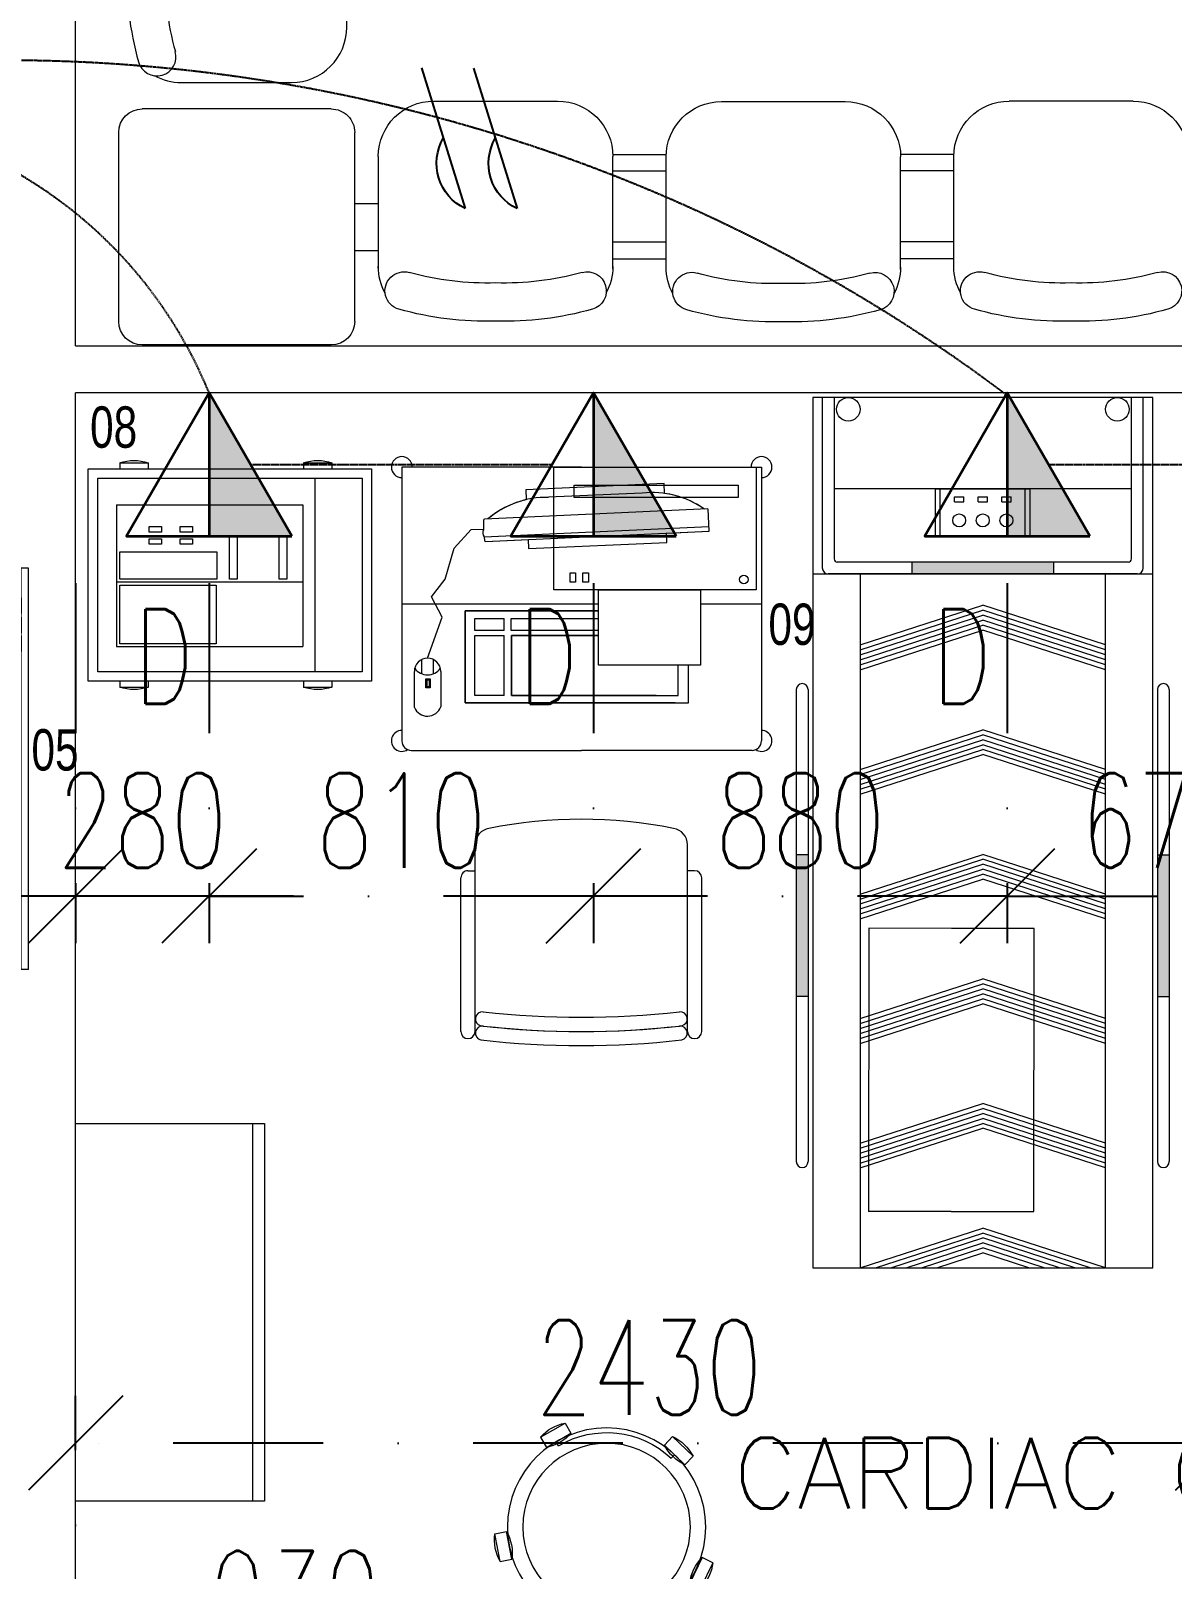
# Model space of a CAD drawing. Header units: inches. Extents: x -12418 to 57169, y -29325 to 19878.
# Drawn here: x 23854 to 26272, y -8939 to -5680 of the extents above; entities that cross this region are included whole.
import ezdxf
from ezdxf.enums import TextEntityAlignment as Align

# ---------------------------------------------------------------- set-up
doc = ezdxf.new("R2010")
doc.units = ezdxf.units.IN
doc.header["$LTSCALE"] = 25
doc.header["$MEASUREMENT"] = 0
for name, pattern in [('00-Ground Floor$0$DASHED', [0.75, 0.5, -0.25]), ('00-Ground Floor$0$HIDDEN2', [0.1875, 0.125, -0.0625]), ('DASHDOT', [25.4, 12.7, -6.35, 0, -6.35]), ('HIDDEN', [9.525, 6.35, -3.175])]:
    doc.linetypes.add(name, pattern=pattern)
doc.layers.get('0').update_dxf_attribs({"color": 8})
doc.layers.get('Defpoints').update_dxf_attribs({"color": 8})
doc.layers.add('0 @ 50', color=8, linetype='Continuous')
doc.layers.add('T-WIRE', color=140, linetype='Continuous')
for name, color, linetype, lineweight in [('00-Ground Floor$0$72_EGR_BASE_TEXT', 252, 'Continuous', 5), ('00-Ground Floor$0$72_EGR_EQP_TAG', 142, 'Continuous', 5), ('00-Ground Floor$0$LOADING', 253, 'Continuous', 5), ('00-Ground Floor$0$Walls', 251, 'Continuous', 5), ('E-LITE-CLNG-CNDT', 6, 'DASHDOT', 35), ('T-DATA-DEVC-TYPE', 2, 'Continuous', 25), ('T-DATA-DIM', 251, 'DASHDOT', 25), ('T-DATA-DIM @ 100', 251, 'DASHDOT', 25), ('T-DATA-FLOR-COND', 40, 'HIDDEN', 25), ('T-DATA-WALL @ 100', 33, 'Continuous', 35)]:
    doc.layers.add(name, color=color, linetype=linetype, lineweight=lineweight)
doc.styles.add('00-Ground Floor$0$SIMPLEX', font='SIMPLEX.shx', dxfattribs={"height": 150})
doc.styles.add('00-Ground Floor$0$Standard', font='arial.ttf')
doc.styles.add('00-Ground Floor$0$X3G_ENTITY_257CFD', font='swisscl.ttf', dxfattribs={"height": 200})
doc.styles.add('DC_Simplex', font='SIMPLEX.shx', dxfattribs={"width": 0.7})
doc.dimstyles.new('DevCad-MM', dxfattribs={"dimscale": 0.01, "dimtxt": 2, "dimasz": 2, "dimexe": 1, "dimexo": 1, "dimgap": 0.6, "dimtad": 1, "dimdec": 0, "dimrnd": 10, "dimzin": 1, "dimdsep": 46, "dimtxsty": 'DC_Simplex', "dimblk1": 'OBLIQUE', "dimblk2": 'OBLIQUE', "dimsah": 1, "dimcen": 3, "dimclrd": 256, "dimclre": 256, "dimclrt": 45, "dimadec": 0, "dimazin": 0, "dimtfac": 1, "dimtdec": 0, "dimtix": 1, "dimtmove": 2, "dimatfit": 2, "dimldrblk": 'OBLIQUE', "dimfxl": 1, "dimtolj": 1, "dimtzin": 0, "dimarcsym": 0})

# ---------------------------------------------------------------- blocks, each defined once
blk = doc.blocks.new('00-Ground Floor$0$ME19011A-P')
for p, q in [((-0.425, 0), (0.425, 0)), ((-0.425, 0), (-0.425, -0.015)), ((0.425, 0), (0.425, -0.015)), ((-0.425, -0.015), (0.425, -0.015)), ((-0.3675, -0.0198), (-0.2325, -0.0198)), ((-0.3675, -0.0198), (-0.3675, -0.0399)), ((-0.36, -0.015), (-0.36, -0.0198)), ((-0.24, -0.015), (-0.24, -0.0198)), ((-0.2325, -0.0198), (-0.2325, -0.0399)), ((-0.15, -0.015), (-0.15, -0.04)), ((-0.15, -0.025), (0, -0.025)), ((-0.0402, -0.0312), (-0.0496, -0.0337)), ((-0.0376, -0.0409), (-0.0402, -0.0312)), ((0, -0.015), (0, -0.04)), ((0.1, -0.015), (0.1, -0.045)), ((0.2, -0.045), (0.2, -0.015)), ((0.2818, -0.015), (0.2484, -0.015)), ((0.2484, -0.0243), (0.2484, -0.015)), ((0.2818, -0.0243), (0.2484, -0.0243)), ((0.2818, -0.0243), (0.2818, -0.015)), ((0.3211, -0.015), (0.2877, -0.015)), ((0.2877, -0.015), (0.2877, -0.0531)), ((0.3211, -0.0243), (0.2877, -0.0243)), ((0.3211, -0.0531), (0.3211, -0.015)), ((0.3623, -0.015), (0.3289, -0.015)), ((0.3289, -0.015), (0.3289, -0.0531)), ((0.3623, -0.0243), (0.3289, -0.0243)), ((0.3623, -0.0531), (0.3623, -0.015)), ((0.3682, -0.0243), (0.3682, -0.015)), ((0.3682, -0.015), (0.4016, -0.015)), ((0.3682, -0.0243), (0.4016, -0.0243)), ((0.4016, -0.0243), (0.4016, -0.015)), ((-0.3675, -0.0399), (-0.2325, -0.0399)), ((-0.15, -0.04), (-0.1187, -0.04)), ((-0.0887, -0.04), (-0.0637, -0.04)), ((-0.0606, -0.0371), (-0.0787, -0.0432)), ((-0.0787, -0.0432), (-0.077, -0.0497)), ((-0.0582, -0.046), (-0.077, -0.0497)), ((-0.047, -0.0434), (-0.0376, -0.0409)), ((-0.0379, -0.04), (0, -0.04)), ((0.1, -0.035), (0.2, -0.035)), ((0.1, -0.045), (0.2, -0.045)), ((0.2877, -0.0531), (0.3211, -0.0531)), ((0.3289, -0.0531), (0.3623, -0.0531))]:
    blk.add_line(p, q)
at = {"color": 8, "const_width": 0.000601}
for points in [[(0.3044, -0.0531, -0.184574), (0.2977, -0.0636, -1.44364), (0.2961, -0.0581, -0.837915), (0.2969, -0.0664, -0.30536), (0.2839, -0.062, -1.584726), (0.2894, -0.0609, -0.253153), (0.2827, -0.0684, -0.874198), (0.2775, -0.0585, -0.915253), (0.2791, -0.0658, -0.223821), (0.2683, -0.0644, -1.703343), (0.272, -0.0597, -0.588962), (0.2621, -0.068, -0.717795), (0.2625, -0.0581, -0.983104), (0.2645, -0.0644, -0.326362), (0.2534, -0.0609, -0.758716), (0.2609, -0.0514, -0.906186), (0.2593, -0.0565, -0.189488), (0.2526, -0.0522, -0.7948), (0.2613, -0.0423, -1.223996), (0.2574, -0.047, -0.072149), (0.2534, -0.0403, -0.645886), (0.2609, -0.0324, -1.366917), (0.2574, -0.0371, -0.078415), (0.2542, -0.0308, -0.723006), (0.2613, -0.0256, -1.105484), (0.2582, -0.0292, -0.221197), (0.2566, -0.0243, -0.221197)], [(0.3456, -0.0531, 0.184574), (0.3523, -0.0636, 1.44364), (0.3539, -0.0581, 0.837915), (0.3531, -0.0664, 0.30536), (0.3661, -0.062, 1.584726), (0.3606, -0.0609, 0.253153), (0.3673, -0.0684, 0.874198), (0.3725, -0.0585, 0.915253), (0.3709, -0.0658, 0.223821), (0.3817, -0.0644, 1.703343), (0.378, -0.0597, 0.588962), (0.3879, -0.068, 0.717795), (0.3875, -0.0581, 0.983104), (0.3855, -0.0644, 0.326362), (0.3966, -0.0609, 0.758716), (0.3891, -0.0514, 0.906186), (0.3907, -0.0565, 0.189488), (0.3974, -0.0522, 0.7948), (0.3887, -0.0423, 1.223996), (0.3926, -0.047, 0.072149), (0.3966, -0.0403, 0.645886), (0.3891, -0.0324, 1.366917), (0.3926, -0.0371, 0.078415), (0.3958, -0.0308, 0.723006), (0.3887, -0.0256, 1.105484), (0.3918, -0.0292, 0.221197), (0.3934, -0.0243, 0.221197)]]:
    blk.add_lwpolyline(points, format="xyb", dxfattribs=at)
blk.add_lwpolyline([(-0.1187, -0.0482), (-0.0887, -0.0482), (-0.0887, -0.0382), (-0.1187, -0.0382)], close=True)
blk.add_circle((-0.0537, -0.04), 0.0075)
for centre, radius, start, end in [((-0.1037, -0.04), 0.01, 10.4593, 169.5407), ((-0.1037, -0.04), 0.0075, 14.0075, 165.9925), ((-0.0537, -0.04), 0.01, 45, 180)]:
    blk.add_arc(centre, radius, start, end)
blk = doc.blocks.new('00-Ground Floor$0$M.44.57.64')
at = {"layer": '00-Ground Floor$0$LOADING', "xscale": 1000.000000000002, "yscale": 1000.000000000002, "zscale": 1000.000000000002, "rotation": 225.9999036123427}
blk.add_blockref('00-Ground Floor$0$ME19011A-P', (-80806.9, 16720.7), dxfattribs=at)
blk = doc.blocks.new('00-Ground Floor$0$Attendant Chair')
at = {"layer": '00-Ground Floor$0$LOADING', "extrusion": (-1.21708e-09, -2.24007e-05, 1)}
for p, q in [((2608.55, -1165.73, 0), (2608.55, -1198.28, 0)), ((2611.55, -1165.73, 0), (2611.55, -1205.3, 0)), ((2656.55, -1165.73, 0), (2656.55, -1205.3, 0)), ((2658.05, -1164.23, 0), (2658.05, -1164.23, 0)), ((2659.55, -1165.73, 0), (2659.55, -1198.28, 0)), ((2610.05, -1199.78, 0), (2611.55, -1199.78, 0)), ((2658.05, -1199.78, 0), (2656.55, -1199.78, 0))]:
    blk.add_line(p, q, dxfattribs=at)
for centre, radius, start, end in [((2634.05, -1351.28, 0.03), 188.55, 83.5119, 96.4882), ((2610.05, -1165.73, 0.03), 1.5, 90, 180), ((2610.05, -1165.73, 0.03), 1.5, 0, 90), ((2613.12, -1165.39, 0.03), 1.5, 104.3864, 275.5209), ((2634.05, -1354.28, 0.03), 188.55, 83.5119, 96.4882), ((2634.05, -1353.22, 0.03), 187.49, 83.6341, 96.3659), ((2654.98, -1165.39, 0.03), 1.5, 264.4791, 75.6136), ((2658.05, -1165.73, 0.03), 1.5, 90, 180), ((2658.05, -1165.73, 0.03), 1.5, 0, 90), ((2613.12, -1168.39, 0.03), 1.5, 104.3864, 275.5209), ((2634.05, -1356.22, 0.03), 187.49, 83.6341, 96.3659), ((2654.98, -1168.39, 0.03), 1.5, 264.4791, 75.6136), ((2610.05, -1198.28, 0.03), 1.5, 180, 270), ((2658.05, -1198.28, 0.03), 1.5, 270, 0), ((2615.05, -1205.3, 0.03), 3.5, 180, 260.6557), ((2653.05, -1205.3, 0.03), 3.5, 279.3443, 0), ((2634.05, -1110.32, 0.03), 100.36, 258.7569, 281.2432)]:
    blk.add_arc(centre, radius, start, end, dxfattribs=at)
blk = doc.blocks.new('00-Ground Floor$0$HF11772-P')
at = {"layer": '00-Ground Floor$0$LOADING'}
for p, q in [((0.6, 0.35), (0, 0.35)), ((0, 0.175), (0, 0.35)), ((0.6, 0.175), (0.6, 0.35)), ((0, 0.175), (0, 0)), ((0.6, 0), (0.6, 0.175)), ((0, 0), (0.6, 0))]:
    blk.add_line(p, q, dxfattribs=at)
blk = doc.blocks.new('00-Ground Floor$0$tredmill')
at = {"layer": '00-Ground Floor$0$LOADING'}
blk.add_hatch(color=256, dxfattribs=at).paths.add_polyline_path([(-955299.7, -388235.7), (-955299.7, -388260.7), (-954999.7, -388260.7), (-954999.7, -388235.7)])
h = blk.add_hatch(color=256, dxfattribs=at)
h.paths.add_polyline_path([(-955519.7, -388855.7), (-955544.7, -388855.7), (-955544.7, -389155.7), (-955519.7, -389155.7)])
h.paths.add_polyline_path([(-954779.7, -388855.7), (-954779.7, -389155.7), (-954754.7, -389155.7), (-954754.7, -388855.7)])
for p, q in [((-954789.7, -387887), (-955509.7, -387887)), ((-955509.7, -387887), (-955509.7, -388021.3)), ((-955489.7, -387887), (-955489.7, -388021.3)), ((-955464.7, -387887), (-955464.7, -388021.3)), ((-954834.7, -388021.3), (-954834.7, -387887)), ((-954809.7, -388021.3), (-954809.7, -387887)), ((-954789.7, -388021.3), (-954789.7, -387887)), ((-955999.4, -388034.5), (-956380.3, -388034.5)), ((-956380.3, -388034.5), (-956380.3, -388614.5)), ((-955999.4, -388034.5), (-955618.5, -388034.5)), ((-955618.5, -388034.5), (-955618.5, -388614.5)), ((-955509.7, -388021.3), (-955509.7, -389730.7)), ((-955489.7, -388021.3), (-955489.7, -388248.2)), ((-955464.7, -388021.3), (-955464.7, -388229)), ((-954834.7, -388229), (-954834.7, -388021.3)), ((-954809.7, -388248.2), (-954809.7, -388021.3)), ((-954789.7, -389730.7), (-954789.7, -388021.3)), ((-955824.6, -388069.3), (-956117.7, -388082.6)), ((-955824.6, -388069.3), (-956117.7, -388082.6)), ((-955823.6, -388090.2), (-955824.6, -388069.3)), ((-955823.6, -388090.2), (-955824.6, -388069.3)), ((-956117.7, -388082.6), (-956116.8, -388103.5)), ((-956117.7, -388082.6), (-956116.8, -388103.4)), ((-955870.9, -388089.5), (-956069.8, -388098.5)), ((-954834.7, -388080.7), (-955464.7, -388080.7)), ((-955249.7, -388180.7), (-955249.7, -388080.7)), ((-955249.7, -388080.7), (-955049.7, -388080.7)), ((-955239.7, -388180.7), (-955239.7, -388080.7)), ((-955209.7, -388097.8), (-955189.7, -388097.8)), ((-955209.7, -388107.8), (-955209.7, -388097.8)), ((-955209.7, -388107.8), (-955189.7, -388107.8)), ((-955189.7, -388107.8), (-955189.7, -388097.8)), ((-955159.7, -388107.8), (-955159.7, -388097.8)), ((-955159.7, -388097.8), (-955139.7, -388097.8)), ((-955159.7, -388107.8), (-955139.7, -388107.8)), ((-955139.7, -388107.8), (-955139.7, -388097.8)), ((-955109.7, -388107.8), (-955109.7, -388097.8)), ((-955109.7, -388097.8), (-955089.7, -388097.8)), ((-955109.7, -388107.8), (-955089.7, -388107.8)), ((-955089.7, -388107.8), (-955089.7, -388097.8)), ((-955059.7, -388180.7), (-955059.7, -388080.7)), ((-955049.7, -388180.7), (-955049.7, -388080.7)), ((-955731.8, -388123), (-956205.2, -388144.7)), ((-955731.8, -388123), (-955729.7, -388170.3)), ((-956269.8, -388206.2), (-956233.5, -388166.4)), ((-956233.5, -388166.4), (-956207, -388166.1)), ((-956207.2, -388146.8), (-956207, -388167.2)), ((-956207.2, -388146.8), (-956207, -388167.2)), ((-956206, -388182.2), (-955730.1, -388160.3)), ((-956198, -388144.3), (-956205.2, -388144.7)), ((-956203.2, -388192), (-955729.5, -388170.3)), ((-955819.8, -388174.4), (-955729.5, -388170.3)), ((-955818.9, -388193.9), (-955819.8, -388174.4)), ((-955818.9, -388193.9), (-955819.8, -388174.4)), ((-956288.8, -388271.9), (-956269.8, -388206.2)), ((-956206, -388182.2), (-956205.4, -388190.1)), ((-956206, -388182.2), (-956205.4, -388190.1)), ((-956203.2, -388192), (-956113, -388187.9)), ((-956113, -388187.9), (-956112.1, -388207.2)), ((-956113, -388187.9), (-956112.1, -388207.2)), ((-956112.1, -388207.2), (-955818.9, -388193.9)), ((-956112.1, -388207.2), (-955818.9, -388193.9)), ((-955249.7, -388180.7), (-955049.7, -388180.7)), ((-954841.3, -388235.7), (-955458, -388235.7)), ((-955299.7, -388235.7), (-955299.7, -388260.7)), ((-954999.7, -388235.7), (-954999.7, -388260.7)), ((-956317.3, -388309), (-956288.8, -388271.9)), ((-955509.7, -388260.7), (-954789.7, -388260.7)), ((-954822.2, -388260.7), (-955477.2, -388260.7)), ((-955409.7, -388260.7), (-955409.7, -389730.7)), ((-954889.7, -389730.7), (-954889.7, -388260.7)), ((-955963.8, -388324.5), (-956380.3, -388324.5)), ((-956294.9, -388352.2), (-956317.3, -388309)), ((-955618.5, -388324.5), (-955747.8, -388324.5)), ((-955409.7, -388411.1), (-955149.7, -388327.1)), ((-955409.7, -388421.6), (-955149.7, -388337.6)), ((-954889.7, -388411.1), (-955149.7, -388327.1)), ((-954889.7, -388421.6), (-955149.7, -388337.6)), ((-956325.8, -388439.3), (-956294.9, -388352.2)), ((-956246.5, -388339.3), (-955963.8, -388339.3)), ((-956246.5, -388533.8), (-956246.5, -388339.3)), ((-955963.8, -388339.3), (-956246.5, -388339.3)), ((-956246.5, -388339.3), (-956246.5, -388533.8)), ((-956225.7, -388354.9), (-956163.3, -388354.9)), ((-956225.7, -388380.9), (-956225.7, -388354.9)), ((-956163.3, -388380.9), (-956163.3, -388354.9)), ((-955409.7, -388432.2), (-955149.7, -388348.1)), ((-955409.7, -388442.7), (-955149.7, -388358.6)), ((-955409.7, -388453.2), (-955149.7, -388369.1)), ((-954889.7, -388432.2), (-955149.7, -388348.1)), ((-954889.7, -388442.7), (-955149.7, -388358.6)), ((-954889.7, -388453.2), (-955149.7, -388369.1)), ((-956163.3, -388380.9), (-956225.7, -388380.9)), ((-956225.7, -388518.2), (-956225.7, -388391.3)), ((-956225.7, -388391.3), (-956163.3, -388391.3)), ((-956163.3, -388518.2), (-956163.3, -388391.3)), ((-955963.8, -388380.9), (-956148.7, -388380.9)), ((-956147.7, -388391.3), (-955963.8, -388391.3)), ((-956147.7, -388518.2), (-956147.7, -388391.3)), ((-955409.7, -388463.7), (-955149.7, -388379.6)), ((-954889.7, -388463.7), (-955149.7, -388379.6)), ((-956338.1, -388472.3), (-956338.1, -388442.2)), ((-956313.4, -388472.3), (-956313.4, -388442.2)), ((-955801.1, -388533.8), (-956246.5, -388533.8)), ((-956246.5, -388533.8), (-955801.1, -388533.8)), ((-956163.3, -388518.2), (-956225.7, -388518.2)), ((-955841.9, -388518.2), (-956147.7, -388518.2)), ((-955544.7, -388505.7), (-955544.7, -389505.7)), ((-955519.7, -388505.7), (-955519.7, -389505.7)), ((-954779.7, -388505.7), (-954779.7, -389505.7)), ((-954754.7, -388505.7), (-954754.7, -389505.7)), ((-955409.7, -388675), (-955149.7, -388591)), ((-954889.7, -388675), (-955149.7, -388591)), ((-955409.7, -388685.6), (-955149.7, -388601.5)), ((-955409.7, -388696.1), (-955149.7, -388612)), ((-955409.7, -388706.6), (-955149.7, -388622.5)), ((-954889.7, -388685.6), (-955149.7, -388601.5)), ((-954889.7, -388696.1), (-955149.7, -388612)), ((-954889.7, -388706.6), (-955149.7, -388622.5)), ((-956360.3, -388634.5), (-955999.4, -388634.5)), ((-955638.5, -388634.5), (-955999.4, -388634.5)), ((-955409.7, -388717.1), (-955149.7, -388633)), ((-955409.7, -388727.6), (-955149.7, -388643.5)), ((-954889.7, -388717.1), (-955149.7, -388633)), ((-954889.7, -388727.6), (-955149.7, -388643.5)), ((-955519.7, -388855.7), (-955544.7, -388855.7)), ((-955409.7, -388939), (-955149.7, -388854.9)), ((-954889.7, -388939), (-955149.7, -388854.9)), ((-954779.7, -388855.7), (-954754.7, -388855.7)), ((-955409.7, -388949.5), (-955149.7, -388865.4)), ((-955409.7, -388960), (-955149.7, -388875.9)), ((-955409.7, -388970.5), (-955149.7, -388886.4)), ((-954889.7, -388949.5), (-955149.7, -388865.4)), ((-954889.7, -388960), (-955149.7, -388875.9)), ((-954889.7, -388970.5), (-955149.7, -388886.4)), ((-955409.7, -388981), (-955149.7, -388896.9)), ((-955409.7, -388991.5), (-955149.7, -388907.4)), ((-954889.7, -388981), (-955149.7, -388896.9)), ((-954889.7, -388991.5), (-955149.7, -388907.4)), ((-955409.7, -389202.9), (-955149.7, -389118.8)), ((-954889.7, -389202.9), (-955149.7, -389118.8)), ((-955409.7, -389213.4), (-955149.7, -389129.3)), ((-955409.7, -389223.9), (-955149.7, -389139.8)), ((-955409.7, -389234.4), (-955149.7, -389150.3)), ((-954889.7, -389213.4), (-955149.7, -389129.3)), ((-954889.7, -389223.9), (-955149.7, -389139.8)), ((-954889.7, -389234.4), (-955149.7, -389150.3)), ((-955519.7, -389155.7), (-955544.7, -389155.7)), ((-955409.7, -389244.9), (-955149.7, -389160.8)), ((-955409.7, -389255.4), (-955149.7, -389171.3)), ((-954889.7, -389244.9), (-955149.7, -389160.8)), ((-954889.7, -389255.4), (-955149.7, -389171.3)), ((-954779.7, -389155.7), (-954754.7, -389155.7)), ((-955409.7, -389466.8), (-955149.7, -389382.7)), ((-955409.7, -389477.3), (-955149.7, -389393.2)), ((-955409.7, -389487.8), (-955149.7, -389403.7)), ((-954889.7, -389466.8), (-955149.7, -389382.7)), ((-954889.7, -389477.3), (-955149.7, -389393.2)), ((-954889.7, -389487.8), (-955149.7, -389403.7)), ((-955409.7, -389498.3), (-955149.7, -389414.2)), ((-955409.7, -389508.8), (-955149.7, -389424.7)), ((-955409.7, -389519.3), (-955149.7, -389435.2)), ((-954889.7, -389498.3), (-955149.7, -389414.2)), ((-954889.7, -389508.8), (-955149.7, -389424.7)), ((-954889.7, -389519.3), (-955149.7, -389435.2)), ((-955409.7, -389730.7), (-955149.7, -389646.6)), ((-955377.2, -389730.7), (-955149.7, -389657.1)), ((-955344.7, -389730.7), (-955149.7, -389667.6)), ((-954889.7, -389730.7), (-955149.7, -389646.6)), ((-954922.2, -389730.7), (-955149.7, -389657.1)), ((-954954.7, -389730.7), (-955149.7, -389667.6)), ((-955312.2, -389730.7), (-955149.7, -389678.1)), ((-955279.7, -389730.7), (-955149.7, -389688.6)), ((-955247.2, -389730.7), (-955149.7, -389699.2)), ((-954987.2, -389730.7), (-955149.7, -389678.1)), ((-955019.7, -389730.7), (-955149.7, -389688.6)), ((-955052.2, -389730.7), (-955149.7, -389699.2)), ((-955509.7, -389730.7), (-954789.7, -389730.7))]:
    blk.add_line(p, q, dxfattribs=at)
for points in [[(-955629.7, -388294.8), (-956058, -388294.8), (-956058, -388034.5), (-955629.7, -388034.5)], [(-955667.7, -388098.7), (-956015, -388098.7), (-956015, -388072.4), (-955667.7, -388072.4)], [(-956012.4, -388278.4), (-956023.9, -388278.4), (-956023.9, -388258.4), (-956012.4, -388258.4)], [(-955985.2, -388278.4), (-955996.6, -388278.4), (-955996.6, -388258.4), (-955985.2, -388258.4)], [(-955747.8, -388454), (-955963.8, -388454), (-955963.8, -388294.8), (-955747.8, -388294.8)], [(-956320.2, -388502.4), (-956329.3, -388502.4), (-956329.3, -388482.9), (-956320.2, -388482.9)], [(-956322.7, -388499.9), (-956326.8, -388499.9), (-956326.8, -388485.4), (-956322.7, -388485.4)]]:
    blk.add_lwpolyline(points, close=True, dxfattribs=at)
for points in [[(-955963.8, -388339.3), (-956246.5, -388339.3), (-956246.5, -388533.8), (-955773.3, -388533.8), (-955773.3, -388454)], [(-955963.8, -388380.9), (-956148.7, -388380.9), (-956148.7, -388354.9), (-955963.8, -388354.9)], [(-955963.8, -388391.3), (-956147.7, -388391.3), (-956147.7, -388518.5), (-955795.1, -388518.5), (-955795.1, -388454)], [(-956353.8, -388543.8), (-956353.8, -388467.3)], [(-956297.8, -388467.3), (-956297.8, -388542.4)], [(-956325.8, -388562.1), (-956326.3, -388562.1)]]:
    blk.add_lwpolyline(points, dxfattribs=at)
for centre, radius in [((-955434.6, -387912), 25), ((-954864.7, -387912), 25), ((-955199.7, -388147.4), 13.7), ((-955149.7, -388147.4), 13.7), ((-955099.7, -388147.4), 13.7), ((-955656, -388272.7), 9.18)]:
    blk.add_circle(centre, radius, dxfattribs=at)
for centre, radius, start, end in [((-956380.3, -388034.5), 22.2, 0, 270), ((-955618.5, -388034.5), 22.2, 270, 180), ((-956073.2, -388291.4), 192.9, 89.0011, 130.3267), ((-956073.2, -388291.4), 192.9, 103.0799, 130.3268), ((-955850.1, -388281.3), 192.9, 54.9564, 96.199), ((-955850.1, -388281.3), 192.9, 54.9564, 82.1216), ((-956195, -388173.9), 13.8, 150.5606, 216.8112), ((-956195, -388173.9), 13.8, 150.5606, 216.8112), ((-956205.1, -388146.7), 2.08, 92.6241, 180.6241), ((-956205.1, -388146.7), 2.08, 92.6241, 180.6241), ((-956203.3, -388189.9), 2.08, 184.6241, 272.6239), ((-956203.3, -388189.9), 2.08, 184.6241, 272.6239), ((-955458, -388229), 6.68, 180, 270), ((-954841.3, -388229), 6.68, 270, 0), ((-955477.2, -388248.2), 12.5, 180, 270), ((-954822.2, -388248.2), 12.5, 270, 0), ((-956325.8, -388467.3), 28, 0, 180), ((-956325.8, -388441.7), 33, 214.6644, 325.3356), ((-955532.2, -388505.7), 12.5, 0, 180), ((-954767.2, -388505.7), 12.5, 0, 180), ((-956326.1, -388531.9), 30.2, 203.3421, 339.5419), ((-956380.3, -388614.5), 22.2, 90, 303.6936), ((-955618.5, -388614.5), 22.2, 236.3067, 90), ((-956360.3, -388614.5), 20, 180, 270), ((-955638.5, -388614.5), 20, 270, 0), ((-955532.2, -389505.7), 12.5, 180, 0), ((-954767.2, -389505.7), 12.5, 180, 0)]:
    blk.add_arc(centre, radius, start, end, dxfattribs=at)
at = {"layer": '00-Ground Floor$0$LOADING', "xscale": 10, "yscale": 10, "zscale": 10, "rotation": 180}
blk.add_blockref('00-Ground Floor$0$Attendant Chair', (-929659.7, -400887.4), dxfattribs=at)
at = {"layer": '00-Ground Floor$0$LOADING', "extrusion": (-3.71389e-28, -3.9656e-29, -1), "xscale": -999.9999999999989, "yscale": 999.9999999999989, "zscale": -999.9999999999989, "rotation": 270.0555933617624}
blk.add_blockref('00-Ground Floor$0$HF11772-P', (955041.7, -389611.8, 0), dxfattribs=at)
blk = doc.blocks.new('00-Ground Floor$0$GF21027-P')
at = {"layer": '00-Ground Floor$0$LOADING'}
for p, q in [((0.4, 0.4), (-0.4, 0.4)), ((-0.4, 0.4), (-0.4, 0)), ((0.4, 0), (0.4, 0.4)), ((-0.4, 0.025), (0.4, 0.025)), ((-0.4, 0), (0.4, 0))]:
    blk.add_line(p, q, dxfattribs=at)
blk = doc.blocks.new('00-Ground Floor$0$HF10037B-P')
at = {"layer": '00-Ground Floor$0$LOADING'}
for p, q in [((0.2459, 0.134), (0.1859, 0.134)), ((0.1859, 0.134), (0.1859, 0.109)), ((0.2459, 0.134), (0.2459, 0.109)), ((0.2459, 0.109), (0.1859, 0.109)), ((0, 0), (-0.0142, -0.0583)), ((0, 0), (0.0243, -0.0059)), ((0.0243, -0.0059), (0.01, -0.0642)), ((0.4071, -0.0094), (0.431, -0.0018)), ((0.4071, -0.0094), (0.4255, -0.0665)), ((0.431, -0.0018), (0.4493, -0.0589)), ((-0.0142, -0.0583), (0.01, -0.0642)), ((0.4069, -0.0417), (0.4165, -0.0387)), ((0.4255, -0.0665), (0.4493, -0.0589)), ((0.0524, -0.2725), (0.0674, -0.2525)), ((0.0674, -0.2525), (0.1154, -0.2885)), ((0.3125, -0.2897), (0.362, -0.2558)), ((0.3761, -0.2764), (0.362, -0.2558)), ((0.0524, -0.2725), (0.1004, -0.3085)), ((0.1004, -0.3085), (0.1154, -0.2885)), ((0.3266, -0.3103), (0.3125, -0.2897)), ((0.3266, -0.3103), (0.3761, -0.2764)), ((0.3267, -0.268), (0.3323, -0.2763))]:
    blk.add_line(p, q, dxfattribs=at)
for radius in [0.21, 0.1775]:
    blk.add_circle((0.2161, -0.1014), radius, dxfattribs=at)
for centre, radius, start, end in [((0.2159, 0.0465), 0.0925, 71.0754, 108.9246), ((0.2159, 0.1965), 0.0925, 251.0754, 288.9246), ((0.0779, -0.0499), 0.0925, 147.3419, 185.1912), ((-0.0678, -0.0143), 0.0925, 327.3419, 5.1912), ((0.4996, -0.0113), 0.0925, 178.8412, 216.6904), ((0.3568, -0.057), 0.0925, 358.8412, 36.6904), ((0.2161, -0.1014), 0.2, 303.6037, 17.3657), ((0.0389, -0.3404), 0.0925, 34.1875, 72.0368), ((0.3867, -0.3449), 0.0925, 105.5121, 143.3614), ((0.1289, -0.2205), 0.0925, 214.1875, 252.0368), ((0.3019, -0.2212), 0.0925, 285.5121, 323.3614)]:
    blk.add_arc(centre, radius, start, end, dxfattribs=at)
blk = doc.blocks.new('00-Ground Floor$0$3 seats beam chair')
at = {"layer": '00-Ground Floor$0$LOADING', "ltscale": 20}
for p, q in [((-740534, -1008988.2), (-740317.9, -1008988.2)), ((-740534, -1008988.2), (-740295.5, -1008988.2)), ((-740178.3, -1009367.9), (-740178.3, -1009105.4)), ((-740534, -1009485), (-740295.5, -1009485)), ((-740511, -1009485), (-740511, -1009602.9)), ((-740474.9, -1009485), (-740474.9, -1009602.9)), ((-740325, -1009485), (-740325, -1009602.9)), ((-740290.3, -1009484.9), (-740290.3, -1009602.9)), ((-740534, -1009602.8), (-740295.5, -1009602.8)), ((-740178.3, -1009720), (-740178.3, -1009982.5)), ((-740534, -1010099.7), (-740295.5, -1010099.7)), ((-740534, -1010099.7), (-740317.9, -1010099.7)), ((-740512.3, -1010099.6), (-740512.3, -1010212.3)), ((-740476.2, -1010099.6), (-740476.2, -1010212.3)), ((-740326.3, -1010099.6), (-740326.3, -1010212.3)), ((-740291.5, -1010099.6), (-740291.5, -1010212.4)), ((-740535.3, -1010212.3), (-740319.1, -1010212.3)), ((-740535.3, -1010212.3), (-740296.7, -1010212.3)), ((-740179.5, -1010592), (-740179.5, -1010329.5)), ((-740535.3, -1010709.2), (-740296.7, -1010709.2)), ((-740512.3, -1010821.9), (-740512.3, -1010709.2)), ((-740476.2, -1010821.9), (-740476.2, -1010709.2)), ((-740326.3, -1010821.9), (-740326.3, -1010709.2)), ((-740291.5, -1010821.9), (-740291.5, -1010709.1)), ((-740534, -1010821.8), (-740295.5, -1010821.8)), ((-740534, -1010821.8), (-740317.9, -1010821.8)), ((-740178.3, -1011201.5), (-740178.3, -1010939)), ((-740534, -1011318.7), (-740295.5, -1011318.7))]:
    blk.add_line(p, q, dxfattribs=at)
for centre, radius, start, end in [((-740528.8, -1009105.4), 117.2, 90, 118.9699), ((-740295.5, -1009105.4), 117.2, 0, 90), ((-740580.4, -1009042.7), 40.5, 344.361, 164.361), ((-739957.4, -1009217.1), 687.4, 164.361, 181.6247), ((-739957.4, -1009217.1), 606.4, 164.361, 181.8419), ((-739957.4, -1009256.1), 687.4, 178.3753, 195.639), ((-739957.4, -1009256.1), 606.4, 178.1581, 195.639), ((-740295.5, -1009367.9), 117.2, 270, 0), ((-740580.4, -1009430.5), 40.5, 195.639, 15.639), ((-740528.8, -1009367.9), 117.2, 241.0301, 270), ((-740528.8, -1009720), 117.2, 90, 118.9699), ((-740295.5, -1009720), 117.2, 0, 90), ((-739957.4, -1009831.8), 687.4, 164.361, 181.6247), ((-740580.4, -1009657.4), 40.5, 344.361, 164.361), ((-739957.4, -1009831.8), 606.4, 164.361, 181.8419), ((-739957.4, -1009870.8), 687.4, 178.3753, 195.639), ((-739957.4, -1009870.8), 606.4, 178.1581, 195.639), ((-740295.5, -1009982.5), 117.2, 270, 0), ((-740580.4, -1010045.1), 40.5, 195.639, 15.639), ((-740528.8, -1009982.5), 117.2, 241.0301, 270), ((-740581.6, -1010266.9), 40.5, 344.361, 164.361), ((-740530.1, -1010329.5), 117.2, 90, 118.9699), ((-740296.7, -1010329.5), 117.2, 0, 90), ((-739958.7, -1010441.3), 687.4, 164.361, 181.6247), ((-739958.7, -1010441.3), 606.4, 164.361, 181.8419), ((-739958.7, -1010480.3), 687.4, 178.3753, 195.639), ((-739958.7, -1010480.3), 606.4, 178.1581, 195.639), ((-740296.7, -1010592), 117.2, 270, 0), ((-740581.6, -1010654.6), 40.5, 195.639, 15.639), ((-740530.1, -1010592), 117.2, 241.0301, 270), ((-740580.4, -1010876.4), 40.5, 344.361, 164.361), ((-740528.8, -1010939), 117.2, 90, 118.9699), ((-740295.5, -1010939), 117.2, 0, 90), ((-739957.4, -1011050.8), 687.4, 164.361, 181.6247), ((-739957.4, -1011050.8), 606.4, 164.361, 181.8419), ((-739957.4, -1011089.8), 687.4, 178.3753, 195.639), ((-739957.4, -1011089.8), 606.4, 178.1581, 195.639), ((-740295.5, -1011201.5), 117.2, 270, 0), ((-740580.4, -1011264.1), 40.5, 195.639, 15.639), ((-740528.8, -1011201.5), 117.2, 241.0301, 270)]:
    blk.add_arc(centre, radius, start, end, dxfattribs=at)
at = {"layer": '00-Ground Floor$0$LOADING', "ltscale": 10, "style": '00-Ground Floor$0$Standard'}
blk.add_attdef('NMF0003', text='', height=50, dxfattribs=at).set_placement((-740377, -1009031.1), align=Align.TOP_CENTER)
blk = doc.blocks.new('00-Ground Floor$0$3seater')
at = {"layer": '00-Ground Floor$0$LOADING', "ltscale": 20}
for p, q in [((-958973.1, -382949.7, 0), (-958973.1, -383188.2, 0)), ((-958476.3, -382949.7, 0), (-958476.3, -383188.2, 0)), ((-958476.3, -382949.7, 0), (-958476.3, -383165.8, 0)), ((-958363.6, -382948.4, 0), (-958363.6, -383187, 0)), ((-957866.8, -382948.4, 0), (-957866.8, -383164.5, 0)), ((-957866.8, -382948.4, 0), (-957866.8, -383187, 0)), ((-957754.1, -382949.7, 0), (-957754.1, -383188.2, 0)), ((-957754.1, -382949.7, 0), (-957754.1, -383165.8, 0)), ((-957257.3, -382949.7, 0), (-957257.3, -383188.2, 0)), ((-958476.3, -382971.4, 0), (-958363.6, -382971.4, 0)), ((-957754.1, -382971.4, 0), (-957866.8, -382971.4, 0)), ((-958476.3, -383007.5, 0), (-958363.6, -383007.5, 0)), ((-957754.1, -383007.5, 0), (-957866.8, -383007.5, 0)), ((-958476.3, -383157.4, 0), (-958363.6, -383157.4, 0)), ((-957754.1, -383157.4, 0), (-957866.8, -383157.4, 0)), ((-958476.3, -383192.2, 0), (-958363.5, -383192.2, 0)), ((-957754.1, -383192.2, 0), (-957866.9, -383192.2, 0)), ((-958856, -383305.4, 0), (-958593.5, -383305.4, 0)), ((-958246.5, -383304.2, 0), (-957984, -383304.2, 0)), ((-957374.4, -383305.4, 0), (-957636.9, -383305.4, 0))]:
    blk.add_line(p, q, dxfattribs=at)
for centre, radius, start, end in [((-958744.2, -383526.3, 0), 687.4, 88.3753, 105.639), ((-958705.2, -383526.3, 0), 687.4, 74.361, 91.6247), ((-958309.1, -382902.1, 0), 40.5, 105.639, 285.639), ((-958134.7, -383525, 0), 687.4, 88.3753, 105.639), ((-958095.7, -383525, 0), 687.4, 74.361, 91.6247), ((-957921.3, -382902.1, 0), 40.5, 254.361, 74.361), ((-957525.2, -383526.3, 0), 687.4, 88.3753, 105.639), ((-957486.2, -383526.3, 0), 687.4, 74.361, 91.6247), ((-958918.6, -382903.3, 0), 40.5, 105.639, 285.639), ((-958530.8, -382903.3, 0), 40.5, 254.361, 74.361), ((-957699.6, -382903.3, 0), 40.5, 105.639, 285.639), ((-957311.8, -382903.3, 0), 40.5, 254.361, 74.361), ((-958856, -382954.9, 0), 117.2, 151.0301, 180), ((-958744.2, -383526.3, 0), 606.4, 88.1581, 105.639), ((-958705.2, -383526.3, 0), 606.4, 74.361, 91.8419), ((-958593.5, -382954.9, 0), 117.2, 0, 28.9699), ((-958246.5, -382953.6, 0), 117.2, 151.0301, 180), ((-958134.7, -383525, 0), 606.4, 88.1581, 105.639), ((-958095.7, -383525, 0), 606.4, 74.361, 91.8419), ((-957984, -382953.6, 0), 117.2, 0, 28.9699), ((-957636.9, -382954.9, 0), 117.2, 151.0301, 180), ((-957525.2, -383526.3, 0), 606.4, 88.1581, 105.639), ((-957486.2, -383526.3, 0), 606.4, 74.361, 91.8419), ((-957374.4, -382954.9, 0), 117.2, 0, 28.9699), ((-958856, -383188.2, 0), 117.2, 180, 270), ((-958593.5, -383188.2, 0), 117.2, 270, 0), ((-958246.5, -383187, 0), 117.2, 180, 270), ((-957984, -383187, 0), 117.2, 270, 0), ((-957636.9, -383188.2, 0), 117.2, 180, 270), ((-957374.4, -383188.2, 0), 117.2, 270, 0)]:
    blk.add_arc(centre, radius, start, end, dxfattribs=at)
blk = doc.blocks.new('00-Ground Floor$0$GF21009T-P')
for p, q in [((0.4002, 0.5), (0, 0.5)), ((-0.0499, 0.4501), (-0.0499, 0.0499)), ((0.4501, 0.4501), (0.4501, 0.0499)), ((0.4501, 0.3), (0.5001, 0.3)), ((0.4501, 0.2), (0.5001, 0.2)), ((0.4002, 0), (0, 0))]:
    blk.add_line(p, q)
for centre, start, end in [((0, 0.4501), 90, 180), ((0.4002, 0.4501), 0, 90), ((0, 0.0499), 180, 270), ((0.4002, 0.0499), 270, 0)]:
    blk.add_arc(centre, 0.0499, start, end)
blk = doc.blocks.new('00-Ground Floor$0$HF10647-P')
for p, q in [((0.0669, 0.45), (0.0669, 0.4629)), ((0.0669, 0.4629), (0.1269, 0.4629)), ((0.1269, 0.45), (0.1269, 0.4629)), ((0.4562, 0.45), (0.4562, 0.4629)), ((0.4562, 0.4629), (0.5162, 0.4629)), ((0.5162, 0.45), (0.5162, 0.4629)), ((0.6, 0.45), (0, 0.45)), ((0, 0.45), (0, 0)), ((0.02, 0.43), (0.02, 0.02)), ((0.58, 0.43), (0.02, 0.43)), ((0.58, 0.02), (0.58, 0.43)), ((0.6, 0), (0.6, 0.45)), ((0, 0), (0.6, 0)), ((0.02, 0.02), (0.58, 0.02)), ((0.0669, -0.0124), (0.0669, 0)), ((0.1269, -0.0124), (0.1269, 0)), ((0.4562, -0.0124), (0.4562, 0)), ((0.5162, -0.0124), (0.5162, 0)), ((0.0669, -0.0124), (0.1269, -0.0124)), ((0.4562, -0.0124), (0.5162, -0.0124))]:
    blk.add_line(p, q)
at = {"linetype": '00-Ground Floor$0$DASHED'}
blk.add_line((0.48, 0.02), (0.48, 0.43), dxfattribs=at)
for centre, start, end in [((0.0969, 0.3754), 71.0754, 108.9246), ((0.4862, 0.3754), 71.0754, 108.9246), ((0.0969, 0.0751), 251.0754, 288.9246), ((0.4862, 0.0751), 251.0754, 288.9246)]:
    blk.add_arc(centre, 0.0925, start, end)
blk = doc.blocks.new('00-Ground Floor$0$ME11129-P')
for p, q in [((0, 0.3), (0.395, 0.3)), ((0, 0), (0, 0.3)), ((0.395, 0), (0.395, 0.3)), ((0, 0.1631), (0.395, 0.1631)), ((0, 0), (0.395, 0))]:
    blk.add_line(p, q)
for points in [[(0.0075, 0.2943), (0.0075, 0.1703), (0.2112, 0.1703), (0.2112, 0.2943)], [(0.0075, 0.1574), (0.0075, 0.1), (0.2124, 0.1), (0.2124, 0.1574)], [(0.2393, 0.1574), (0.2393, 0.0673), (0.2557, 0.0673), (0.2557, 0.1574)], [(0.3447, 0.1574), (0.3447, 0.0673), (0.3611, 0.0673), (0.3611, 0.1574)], [(0.0696, 0.0837), (0.0696, 0.072), (0.0953, 0.072), (0.0953, 0.0837)], [(0.1351, 0.0837), (0.1351, 0.072), (0.1609, 0.072), (0.1609, 0.0837)], [(0.0696, 0.0579), (0.0696, 0.0462), (0.0953, 0.0462), (0.0953, 0.0579)], [(0.1351, 0.0579), (0.1351, 0.0462), (0.1609, 0.0462), (0.1609, 0.0579)]]:
    blk.add_lwpolyline(points, close=True)
blk = doc.blocks.new('00-Ground Floor$0$emergency trolley')
at = {"layer": '00-Ground Floor$0$LOADING', "lineweight": 0, "extrusion": (-8.32957e-23, -4.54131e-15, -1), "xscale": 1000, "yscale": 1000, "zscale": 1000, "rotation": 180.000000000946}
blk.add_blockref('00-Ground Floor$0$HF10647-P', (951241.3, -396513.1, 0), dxfattribs=at)
at = {"layer": '00-Ground Floor$0$LOADING', "linetype": '00-Ground Floor$0$HIDDEN2', "ltscale": 5000, "extrusion": (8.55145e-16, -4.19218e-15, -1), "xscale": 1000.000000000001, "yscale": 1000.000000000001, "zscale": 1000.000000000001, "rotation": 180.0001913008752}
blk.add_blockref('00-Ground Floor$0$ME11129-P', (951181.6, -396589.5, 0), dxfattribs=at)
blk = doc.blocks.new('00-Ground Floor')
at = {"layer": '00-Ground Floor$0$Walls'}
for p, q in [((23949.5, -6347.4, 0), (23949.5, -2847.4, 0)), ((23949.5, -6347.4, 0), (29549.5, -6347.4, 0)), ((29449.5, -6447.4, 0), (23949.5, -6447.4, 0)), ((23949.5, -9957.4, 0), (23949.5, -6447.4, 0))]:
    blk.add_line(p, q, dxfattribs=at)
at = {"layer": '00-Ground Floor$0$LOADING'}
for name, p in [('00-Ground Floor$0$3 seats beam chair', (764702.1, 1005529, 0)), ('00-Ground Floor$0$tredmill', (981020.8, 381430)), ('00-Ground Floor$0$emergency trolley', (975217.5, 389905.2, 0))]:
    blk.add_blockref(name, p, dxfattribs=at)
at = {"layer": '00-Ground Floor$0$LOADING', "xscale": -1}
for name, p, rotation in [('00-Ground Floor$0$3seater', (983563.9, -389134.4, 0), 180), ('00-Ground Floor$0$M.44.57.64', (93592.2, -51348.9, 0), 135.9999036123427)]:
    blk.add_blockref(name, p, dxfattribs=dict(at, rotation=rotation))
at = {"layer": '00-Ground Floor$0$LOADING', "extrusion": (-1.27212e-09, -3.51192e-12, 1), "xscale": -1000, "yscale": 1000, "zscale": 1000, "rotation": 180.0000045808248}
blk.add_blockref('00-Ground Floor$0$GF21009T-P', (24090.7, -5845.7, 0), dxfattribs=at)
at = {"layer": '00-Ground Floor$0$LOADING', "color": 1, "xscale": -1000, "yscale": 1000, "zscale": 1000, "rotation": 89.99999997908817}
blk.add_blockref('00-Ground Floor$0$GF21027-P', (24349.5, -8394.9, 0), dxfattribs=at)
at = {"layer": '00-Ground Floor$0$LOADING', "extrusion": (1.16581e-09, 2.75759e-10, -1), "xscale": 999.9999999999997, "yscale": 999.9999999999997, "zscale": 999.9999999999997, "rotation": 115.7813125359262}
blk.add_blockref('00-Ground Floor$0$HF10037B-P', (-25071.6, -9088.6, 0), dxfattribs=at)
at = {"layer": '00-Ground Floor$0$72_EGR_BASE_TEXT', "insert": (27316.4, -8660.8, 0), "char_height": 150, "attachment_point": 2, "style": '00-Ground Floor$0$SIMPLEX'}
blk.add_mtext('CARDIAC CONSULT ROOM/STRESS TEST', dxfattribs=at)
at = {"layer": '00-Ground Floor$0$72_EGR_EQP_TAG', "char_height": 87.47, "attachment_point": 2, "style": '00-Ground Floor$0$X3G_ENTITY_257CFD'}
for s, insert in [('08', (24030, -6475.9, 0)), ('09', (25466.9, -6893.6, 0)), ('05', (23905.8, -7159.7, 0))]:
    blk.add_mtext(s, dxfattribs=dict(at, insert=insert))
blk = doc.blocks.new('*U35')
blk.add_hatch(color=254).paths.add_polyline_path([(1.75, 3.031), (0, 3.031), (0, 0)])
blk.add_line((0, 0), (0, 3.031))
blk.add_lwpolyline([(1.75, 3.031), (0, 0), (-1.75, 3.031)], close=True)
at = {"layer": 'T-DATA-DEVC-TYPE', "style": 'DC_Simplex', "width": 0.7, "flags": 8}
blk.add_attdef('DC_TYPE', (2.682, 5.634), '', height=2, rotation=360, dxfattribs=at)
blk = doc.blocks.new('W-TEL')
blk.add_line((-66, -212.7), (66, 212.7))
blk.add_arc((130.7, 76), 151.2, 115.3301, 210.179)
blk = doc.blocks.new('*U119')
at = {"layer": 'T-WIRE', "xscale": -0.006999999999825377, "yscale": 0.006999999999970897, "zscale": 0.006999999999999999}
for p in [(0, 0), (1.102, -0.003)]:
    blk.add_blockref('W-TEL', p, dxfattribs=at)
blk = doc.blocks.new('_OBLIQUE')
at = {"color": 0, "linetype": 'ByBlock'}
blk.add_line((-0.5, -0.5), (0.5, 0.5), dxfattribs=at)
blk = doc.blocks.new('*D157')
at = {"layer": 'Defpoints', "color": 0, "transparency": 16777216}
for p in [(23949.5, -9160.4), (23949.5, -9654.3, 0), (24882.1, -9654.3, 0)]:
    blk.add_point(p, dxfattribs=at)
at = {"layer": 'T-DATA-DIM', "lineweight": -2, "transparency": 16777216}
for p, q in [((23949.5, -9554.3), (23949.5, -9060.4)), ((24882.1, -9554.3), (24882.1, -9060.4)), ((24882.1, -9160.4), (23949.5, -9160.4))]:
    blk.add_line(p, q, dxfattribs=at)
at = {"layer": 'T-DATA-DIM', "lineweight": -2, "transparency": 16777216, "xscale": 200, "yscale": 200, "zscale": 200, "rotation": 180}
blk.add_blockref('_OBLIQUE', (23949.5, -9160.4), dxfattribs=at)
at = {"layer": 'T-DATA-DIM', "lineweight": -2, "transparency": 16777216, "xscale": 200, "yscale": 200, "zscale": 200}
blk.add_blockref('_OBLIQUE', (24882.1, -9160.4), dxfattribs=at)
at = {"layer": 'T-DATA-DIM', "color": 45, "transparency": 16777216, "insert": (24415.8, -9000.4), "char_height": 200, "attachment_point": 5, "style": 'DC_Simplex'}
blk.add_mtext('\\A1;930', dxfattribs=at)
blk = doc.blocks.new('*D158')
at = {"layer": 'Defpoints', "color": 0, "transparency": 16777216}
for p in [(23949.5, -8672), (23949.5, -10057.4, 0), (26379.1, -10057.4, 0)]:
    blk.add_point(p, dxfattribs=at)
at = {"layer": 'T-DATA-DIM', "lineweight": -2, "transparency": 16777216}
for p, q in [((23949.5, -9957.4), (23949.5, -8572)), ((26379.1, -9957.4), (26379.1, -8572)), ((26379.1, -8672), (23949.5, -8672))]:
    blk.add_line(p, q, dxfattribs=at)
at = {"layer": 'T-DATA-DIM', "lineweight": -2, "transparency": 16777216, "xscale": 200, "yscale": 200, "zscale": 200, "rotation": 180}
blk.add_blockref('_OBLIQUE', (23949.5, -8672), dxfattribs=at)
at = {"layer": 'T-DATA-DIM', "lineweight": -2, "transparency": 16777216, "xscale": 200, "yscale": 200, "zscale": 200}
blk.add_blockref('_OBLIQUE', (26379.1, -8672), dxfattribs=at)
at = {"layer": 'T-DATA-DIM', "color": 45, "transparency": 16777216, "insert": (25164.3, -8512), "char_height": 200, "attachment_point": 5, "style": 'DC_Simplex'}
blk.add_mtext('\\A1;2430', dxfattribs=at)
blk = doc.blocks.new('*D160')
at = {"layer": 'Defpoints', "color": 0, "transparency": 16777216}
for p in [(25046.3, -6750.5, 0), (25923, -6750.5, 0), (25046.3, -7513.1)]:
    blk.add_point(p, dxfattribs=at)
at = {"layer": 'T-DATA-DIM', "lineweight": -2, "transparency": 16777216}
for p, q in [((25046.3, -6850.5), (25046.3, -7613.1)), ((25923, -6850.5), (25923, -7613.1)), ((25923, -7513.1), (25046.3, -7513.1))]:
    blk.add_line(p, q, dxfattribs=at)
at = {"layer": 'T-DATA-DIM', "lineweight": -2, "transparency": 16777216, "xscale": 200, "yscale": 200, "zscale": 200, "rotation": 180}
blk.add_blockref('_OBLIQUE', (25046.3, -7513.1), dxfattribs=at)
at = {"layer": 'T-DATA-DIM', "lineweight": -2, "transparency": 16777216, "xscale": 200, "yscale": 200, "zscale": 200}
blk.add_blockref('_OBLIQUE', (25923, -7513.1), dxfattribs=at)
at = {"layer": 'T-DATA-DIM', "color": 45, "transparency": 16777216, "insert": (25484.7, -7353.1), "char_height": 200, "attachment_point": 5, "style": 'DC_Simplex'}
blk.add_mtext('\\A1;880', dxfattribs=at)
blk = doc.blocks.new('*D161')
at = {"layer": 'Defpoints', "color": 0, "transparency": 16777216}
for p in [(25923, -6750.5, 0), (26593.9, -6750.5, 0), (26593.9, -7513.1)]:
    blk.add_point(p, dxfattribs=at)
at = {"layer": 'T-DATA-DIM', "lineweight": -2, "transparency": 16777216}
for p, q in [((25923, -6850.5), (25923, -7613.1)), ((26593.9, -6850.5), (26593.9, -7613.1)), ((25923, -7513.1), (26593.9, -7513.1))]:
    blk.add_line(p, q, dxfattribs=at)
at = {"layer": 'T-DATA-DIM', "lineweight": -2, "transparency": 16777216, "xscale": 200, "yscale": 200, "zscale": 200, "rotation": 180}
blk.add_blockref('_OBLIQUE', (25923, -7513.1), dxfattribs=at)
at = {"layer": 'T-DATA-DIM', "lineweight": -2, "transparency": 16777216, "xscale": 200, "yscale": 200, "zscale": 200}
blk.add_blockref('_OBLIQUE', (26593.9, -7513.1), dxfattribs=at)
at = {"layer": 'T-DATA-DIM', "color": 45, "transparency": 16777216, "insert": (26258.5, -7353.1), "char_height": 200, "attachment_point": 5, "style": 'DC_Simplex'}
blk.add_mtext('\\A1;670', dxfattribs=at)
blk = doc.blocks.new('*D162')
at = {"layer": 'Defpoints', "color": 0, "transparency": 16777216}
for p in [(24232.3, -6750.6, 0), (25046.3, -6750.5, 0), (24232.3, -7513.1)]:
    blk.add_point(p, dxfattribs=at)
at = {"layer": 'T-DATA-DIM', "lineweight": -2, "transparency": 16777216}
for p, q in [((24232.3, -6850.6), (24232.3, -7613.1)), ((25046.3, -6850.5), (25046.3, -7613.1)), ((25046.3, -7513.1), (24232.3, -7513.1))]:
    blk.add_line(p, q, dxfattribs=at)
at = {"layer": 'T-DATA-DIM', "lineweight": -2, "transparency": 16777216, "xscale": 200, "yscale": 200, "zscale": 200, "rotation": 180}
blk.add_blockref('_OBLIQUE', (24232.3, -7513.1), dxfattribs=at)
at = {"layer": 'T-DATA-DIM', "lineweight": -2, "transparency": 16777216, "xscale": 200, "yscale": 200, "zscale": 200}
blk.add_blockref('_OBLIQUE', (25046.3, -7513.1), dxfattribs=at)
at = {"layer": 'T-DATA-DIM', "color": 45, "transparency": 16777216, "insert": (24639.3, -7353.1), "char_height": 200, "attachment_point": 5, "style": 'DC_Simplex'}
blk.add_mtext('\\A1;810', dxfattribs=at)
blk = doc.blocks.new('*D163')
at = {"layer": 'Defpoints', "color": 0, "transparency": 16777216}
for p in [(23949.5, -6750.6, 0), (24232.3, -6750.5, 0), (23949.5, -7513.1)]:
    blk.add_point(p, dxfattribs=at)
at = {"layer": 'T-DATA-DIM', "lineweight": -2, "transparency": 16777216}
for p, q in [((23949.5, -6850.6), (23949.5, -7613.1)), ((24232.3, -6850.5), (24232.3, -7613.1)), ((23949.5, -7513.1), (23749.5, -7513.1)), ((24232.3, -7513.1), (23949.5, -7513.1)), ((24232.3, -7513.1), (24432.3, -7513.1))]:
    blk.add_line(p, q, dxfattribs=at)
at = {"layer": 'T-DATA-DIM', "lineweight": -2, "transparency": 16777216, "xscale": 200, "yscale": 200, "zscale": 200}
blk.add_blockref('_OBLIQUE', (23949.5, -7513.1), dxfattribs=at)
at = {"layer": 'T-DATA-DIM', "lineweight": -2, "transparency": 16777216, "xscale": 200, "yscale": 200, "zscale": 200, "rotation": 180}
blk.add_blockref('_OBLIQUE', (24232.3, -7513.1), dxfattribs=at)
at = {"layer": 'T-DATA-DIM', "color": 45, "transparency": 16777216, "insert": (24090.9, -7353.1), "char_height": 200, "attachment_point": 5, "style": 'DC_Simplex'}
blk.add_mtext('\\A1;280', dxfattribs=at)

msp = doc.modelspace()

# ---------------------------------------------------------------- linework, layer by layer
at = {"layer": 'T-DATA-FLOR-COND', "ltscale": 0.01, "elevation": 0}
for points in [[(25928.5, -6457, 0.213201), (23118.7, -5808.6, 10.313407)], [(24232.3, -6447.4, 0.374241), (23116.4, -5884.1, 8.000819)]]:
    msp.add_lwpolyline(points, format="xyb", dxfattribs=at)
for points in [[(24319.8, -6599), (24958.8, -6599)], [(26010.5, -6599), (26506.4, -6599)]]:
    msp.add_lwpolyline(points, dxfattribs=at)

# ---------------------------------------------------------------- block references
at = {"layer": '0 @ 50', "xscale": 100, "yscale": 100, "zscale": 100, "rotation": 180}
msp.add_blockref('*U119', (24838.5, -5907.9), dxfattribs=at)
at = {"layer": 'E-LITE-CLNG-CNDT'}
msp.add_blockref('00-Ground Floor', (0, 0), dxfattribs=at)
at = {"layer": 'T-DATA-WALL @ 100'}
ref = msp.add_blockref('*U35', (24232.3, -6447.4, 0), dxfattribs=dict(at, xscale=-100, yscale=100, zscale=100, rotation=180))
ref.add_attrib('DC_TYPE', 'D', (24073.2, -7105.7, 0), dxfattribs={"layer": 'T-DATA-DEVC-TYPE', "height": 200, "style": 'DC_Simplex', "width": 0.7, "flags": 8})
ref = msp.add_blockref('*U35', (25046.3, -6447.4, 0), dxfattribs=dict(at, xscale=-100, yscale=100, zscale=100, rotation=180))
ref.add_attrib('DC_TYPE', 'D', (24887.3, -7105.7, 0), dxfattribs={"layer": 'T-DATA-DEVC-TYPE', "height": 200, "style": 'DC_Simplex', "width": 0.7, "flags": 8})
ref = msp.add_blockref('*U35', (25923, -6447.4, 0), dxfattribs=dict(at, xscale=-100, yscale=100, zscale=100, rotation=180))
ref.add_attrib('DC_TYPE', 'D', (25763.9, -7105.7, 0), dxfattribs={"layer": 'T-DATA-DEVC-TYPE', "height": 200, "style": 'DC_Simplex', "width": 0.7, "flags": 8})

# ---------------------------------------------------------------- dimensions: what is measured, and where the dimension line sits
at = {"layer": 'T-DATA-DIM @ 100'}
for base, p1, p2, picture, middle in [((23949.5, -7513.1), (24232.3, -6750.5, 0), (23949.5, -6750.6, 0), '*D163', (24090.9, -7353.1)), ((24232.3, -7513.1), (25046.3, -6750.5, 0), (24232.3, -6750.6, 0), '*D162', (24639.3, -7353.1)), ((25046.3, -7513.1), (25923, -6750.5, 0), (25046.3, -6750.5, 0), '*D160', (25484.7, -7353.1)), ((26593.9, -7513.1), (25923, -6750.5, 0), (26593.9, -6750.5, 0), '*D161', (26258.5, -7353.1)), ((23949.5, -8672), (26379.1, -10057.4, 0), (23949.5, -10057.4, 0), '*D158', (25164.3, -8512)), ((23949.5, -9160.4), (24882.1, -9654.3, 0), (23949.5, -9654.3, 0), '*D157', (24415.8, -9000.4))]:
    dim = msp.add_linear_dim(base=base, p1=p1, p2=p2, dimstyle='DevCad-MM', override={"dimscale": 100, "dimtix": 1, "dimtofl": 1, "dimtmove": 2, "dimatfit": 2}, dxfattribs=at)
    dim.commit()
    dim.dimension.update_dxf_attribs({"geometry": picture, "text_midpoint": middle})

doc.saveas('drawing.dxf')
